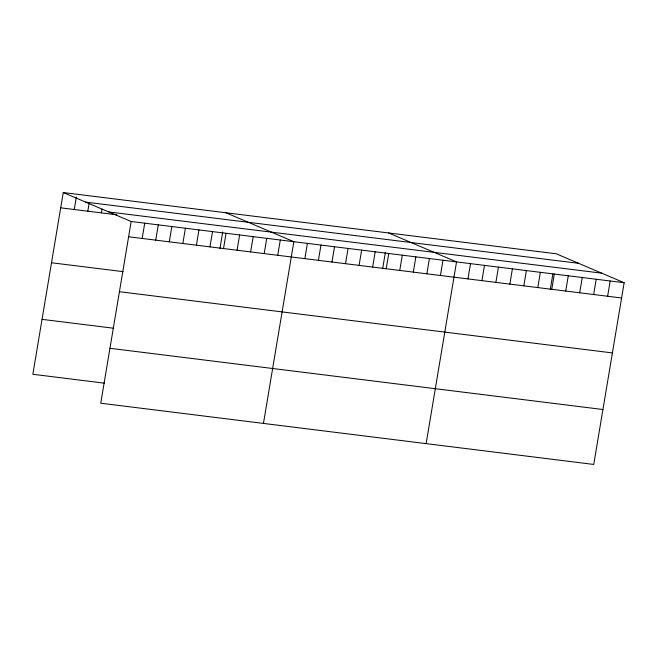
<?xml version="1.0" encoding="UTF-8"?>
<svg xmlns="http://www.w3.org/2000/svg" width="657" height="657" viewBox="0 0 657 657"><rect width="100%" height="100%" fill="white"/><g stroke="black" fill="none" stroke-linecap="round" stroke-linejoin="round"><path stroke-width="0.99" d="M63.261 192.558L131.17 221.499L100.759 403.217L593.739 464.442L624.15 282.724L556.241 253.783L63.261 192.558L32.85 374.276L104.504 383.179M74.257 209.509L76.335 197.108M87.816 211.193L89.097 203.563M101.375 212.876L102.016 209.066M142.175 238.45L144.729 223.183M155.725 240.133L158.288 224.866M169.284 241.817L171.838 226.55M182.843 243.501L185.397 228.234M196.402 245.184L198.956 229.917M209.961 246.868L212.515 231.601M219.939 248.633L222.731 231.954M223.511 248.56L226.065 233.284M237.07 250.243L239.624 234.968M250.629 251.927L253.183 236.651M264.188 253.61L266.742 238.335M277.739 255.294L280.301 240.019M263.449 423.42L293.851 241.702L225.942 212.761M304.856 258.661L307.41 243.386M318.415 260.344L320.969 245.069M331.966 262.028L334.528 246.753M345.525 263.712L348.079 248.436M359.083 265.395L361.637 250.12M372.642 267.079L375.196 251.803M382.62 268.836L385.413 252.157M386.201 268.762L388.755 253.487M399.752 270.446L402.306 255.171M413.31 272.129L415.865 256.854M426.869 273.813L429.423 258.538M440.428 275.497L442.982 260.221M426.13 443.623L456.541 261.905L388.624 232.964M467.948 278.913L470.502 263.646M481.918 280.646L484.472 265.379M495.887 282.379L498.441 267.112M509.857 284.12L512.411 268.844M523.818 285.852L526.372 270.577M537.787 287.585L540.341 272.318M550.238 289.647L552.866 273.961M551.757 289.318L554.311 274.051M565.726 291.051L568.28 275.784M579.688 292.792L582.25 277.517M593.657 294.525L596.211 279.258M607.626 296.258L610.181 280.991M85.673 202.11L578.653 263.334M108.758 211.948L601.738 273.172M60.707 207.826L116.872 214.806M131.17 221.499L624.15 282.724M128.616 236.766L621.596 297.991M51.509 262.759L123.171 271.653M119.426 291.7L612.406 352.924M42.04 319.351L113.702 328.245M109.957 348.292L602.929 409.516"/></g></svg>
